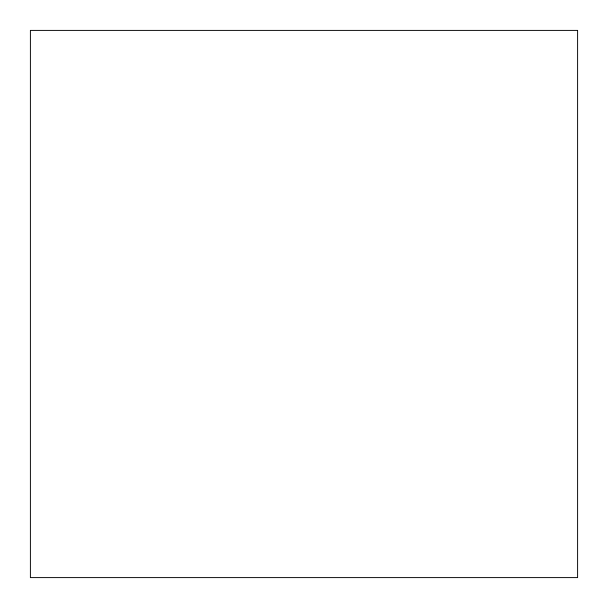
<?xml version="1.0" encoding="UTF-8"?>
<svg xmlns="http://www.w3.org/2000/svg" width="608" height="608" viewBox="0 0 608 608"><rect width="100%" height="100%" fill="white"/><g stroke="black" fill="none" stroke-linecap="round" stroke-linejoin="round"><path stroke-width="0.91" d="M577.6 30.4L30.4 30.4L30.4 577.6L577.6 577.6L577.6 30.4"/></g></svg>
